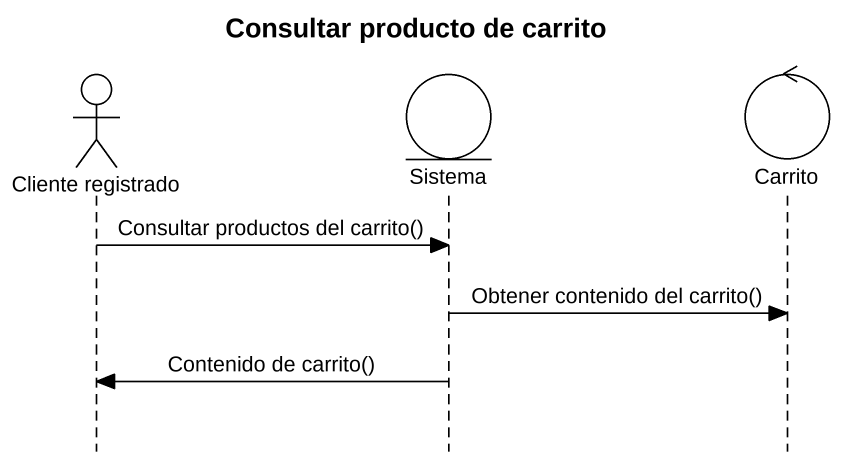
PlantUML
@startuml
title Consultar producto de carrito
hide footbox
actor "Cliente registrado" as Cliente_registrado
entity Sistema
control Carrito

Cliente_registrado -> Sistema : Consultar productos del carrito()
Sistema -> Carrito : Obtener contenido del carrito()
Sistema -> Cliente_registrado : Contenido de carrito()
@enduml
